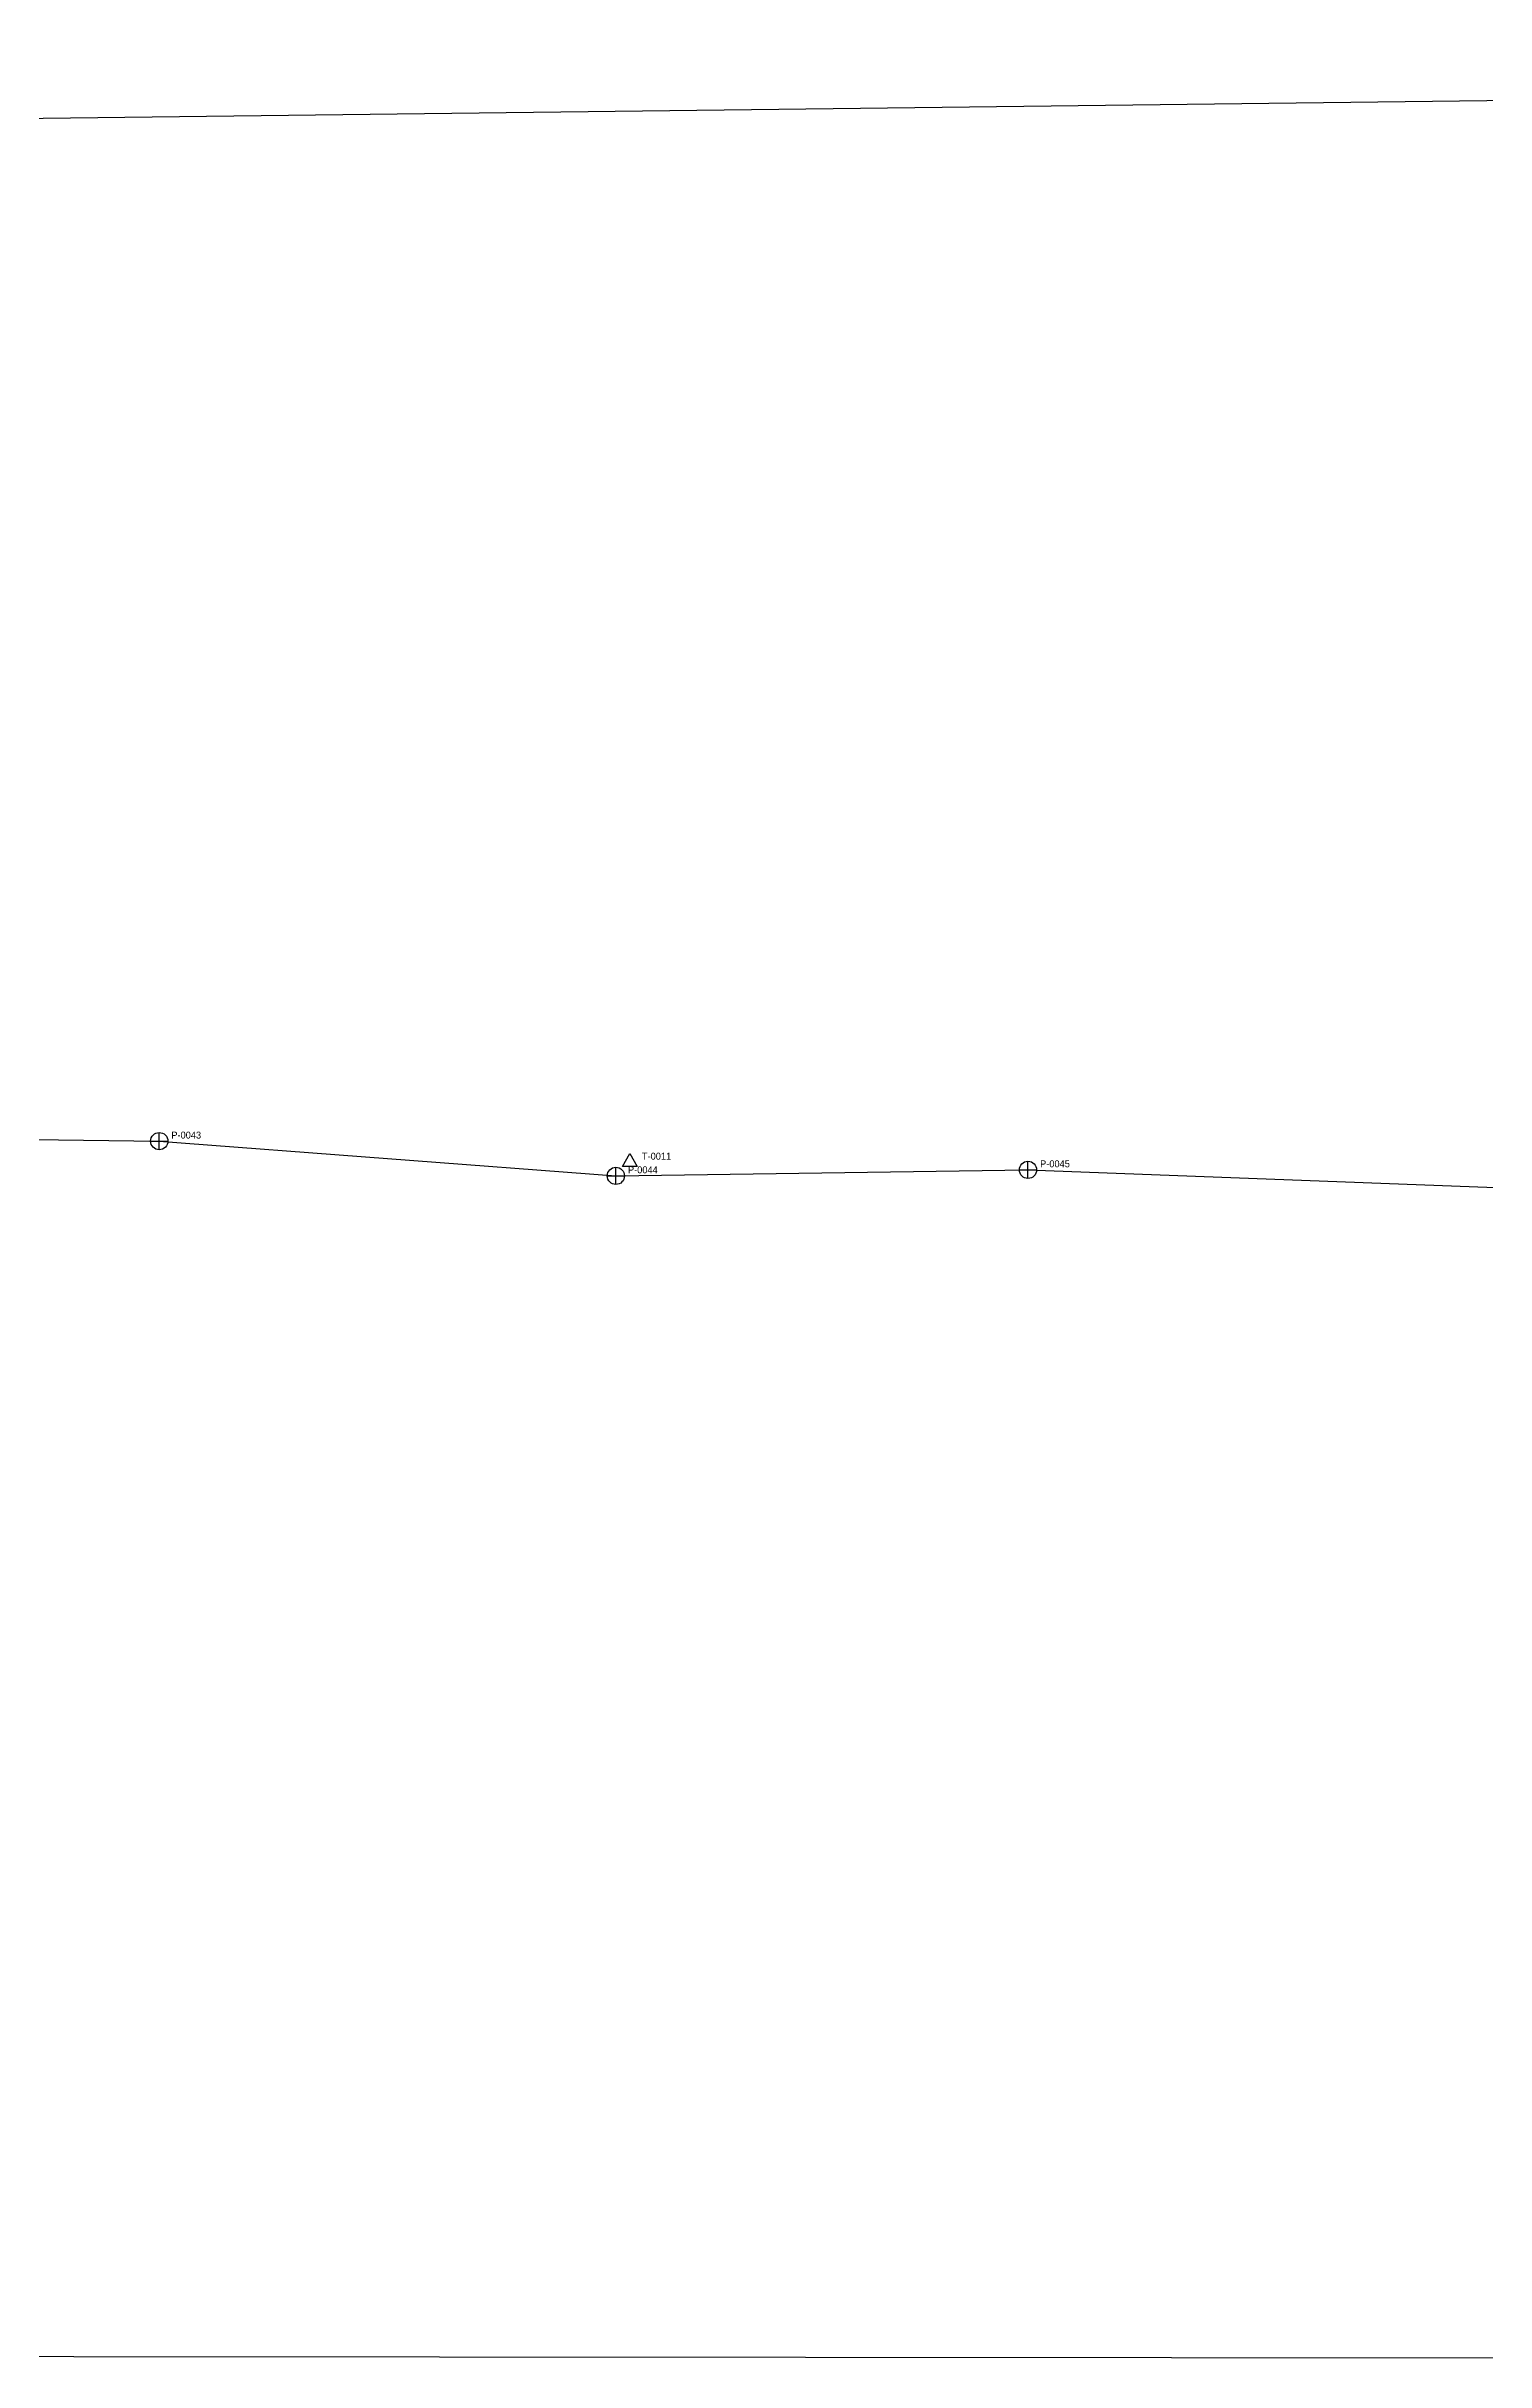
# Model space of a CAD drawing. Extents: x 287088 to 288086, y 1609570 to 1610518.
# Drawn here: x 287412.4 to 287537.4, y 1609569.7 to 1609770.8 of the extents above; entities that cross this region are included whole.
import ezdxf

# ---------------------------------------------------------------- set-up
doc = ezdxf.new("R2010")
doc.units = 0
doc.layers.get('0').update_dxf_attribs({"linetype": 'CONTINUOUS'})
for name, color, linetype in [('EL-MV_LINES', 5, 'CONTINUOUS'), ('EL-POLES', 1, 'CONTINUOUS'), ('EL-SERVICE_AREAS', 3, 'CONTINUOUS'), ('EL-TRANSFORMERS', 30, 'CONTINUOUS')]:
    doc.layers.add(name, color=color, linetype=linetype)

# ---------------------------------------------------------------- blocks, each defined once
blk = doc.blocks.new('POLE')
for p, q in [((-0.75, 0), (0.75, 0)), ((0, -0.75), (0, 0.75))]:
    blk.add_line(p, q)
blk.add_circle((0, 0), 0.75)
blk.add_attdef('POLE_ID', (1.05, 0.225), '', height=0.6)
at = {"flags": 1}
for tag, p in [('GIS_FID', (1.05, -0.675)), ('FEEDER', (1.05, -1.575)), ('MATERIAL', (1.05, -2.475)), ('HEIGHT_M', (1.05, -3.375)), ('POLE_CLASS', (1.05, -4.275)), ('STATUS', (1.05, -5.175)), ('INSTALL_DATE', (1.05, -6.075)), ('BARANGAY', (1.05, -6.975)), ('REMARKS', (1.05, -7.875))]:
    blk.add_attdef(tag, p, '', height=0.6, dxfattribs=at)
blk = doc.blocks.new('TRANSFORMER')
blk.add_lwpolyline([(0, 0.75), (0.6495, -0.375), (-0.6495, -0.375)], close=True)
blk.add_attdef('XFMR_ID', (1.05, 0.225), '', height=0.6)
at = {"flags": 1}
for tag, p in [('GIS_FID', (1.05, -0.675)), ('POLE_REF', (1.05, -1.575)), ('KVA', (1.05, -2.475)), ('PHASE', (1.05, -3.375)), ('PRIMARY_KV', (1.05, -4.275)), ('SECONDARY_V', (1.05, -5.175)), ('BRAND', (1.05, -6.075)), ('SERIAL_NO', (1.05, -6.975)), ('INSTALL_DATE', (1.05, -7.875)), ('STATUS', (1.05, -8.775))]:
    blk.add_attdef(tag, p, '', height=0.6, dxfattribs=at)

msp = doc.modelspace()

# ---------------------------------------------------------------- linework, layer by layer
at = {"layer": 'EL-MV_LINES'}
for points in [[(287195.253329, 1609678.680056), (287238.128335, 1609676.377476), (287273.456998, 1609675.468326), (287311.369911, 1609675.609204), (287350.935864, 1609675.942773), (287384.923019, 1609676.215141), (287422.166324, 1609675.711269)], [(287422.166324, 1609675.711269), (287461.820777, 1609672.697707), (287497.6102, 1609673.219127), (287541.276586, 1609671.565376), (287578.320926, 1609671.739632), (287620.408663, 1609669.772105), (287658.199444, 1609668.761434)]]:
    msp.add_lwpolyline(points, dxfattribs=at)
at = {"layer": 'EL-SERVICE_AREAS'}
msp.add_lwpolyline([(287160.510319, 1609570.414153), (287923.138364, 1609569.733767), (287925.400337, 1609770.774128), (287161.324894, 1609761.434839)], close=True, dxfattribs=at)

# ---------------------------------------------------------------- block references
at = {"layer": 'EL-POLES'}
ref = msp.add_blockref('POLE', (287422.166324, 1609675.711269), dxfattribs=at)
ref.add_attrib('POLE_ID', 'P-0043', (287423.216324, 1609675.936269), dxfattribs={"height": 0.6})
ref = msp.add_blockref('POLE', (287497.6102, 1609673.219127), dxfattribs=at)
ref.add_attrib('POLE_ID', 'P-0045', (287498.6602, 1609673.444127), dxfattribs={"height": 0.6})
ref = msp.add_blockref('POLE', (287461.820777, 1609672.697707), dxfattribs=at)
ref.add_attrib('POLE_ID', 'P-0044', (287462.870777, 1609672.922707), dxfattribs={"height": 0.6})
at = {"layer": 'EL-TRANSFORMERS'}
ref = msp.add_blockref('TRANSFORMER', (287463.031817, 1609673.880208), dxfattribs=at)
ref.add_attrib('XFMR_ID', 'T-0011', (287464.081817, 1609674.105208), dxfattribs={"height": 0.6})

doc.saveas('drawing.dxf')
